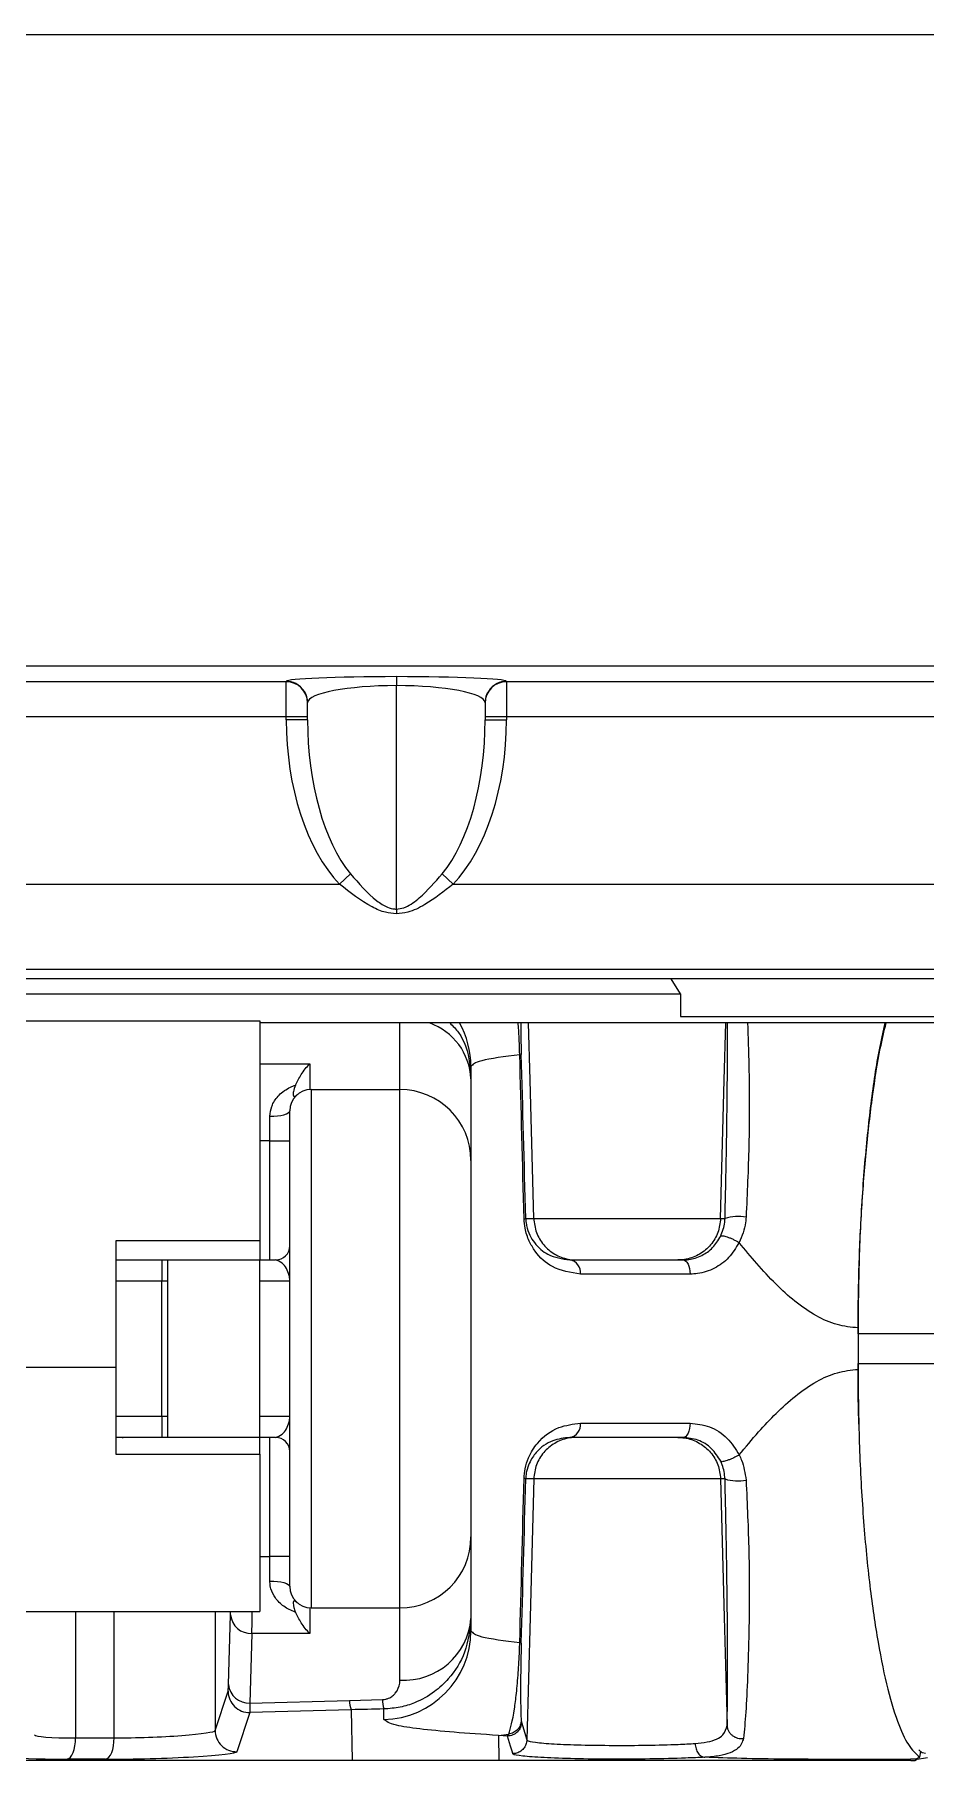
# Model space of a CAD drawing. Header units: millimetres. Extents: x 12 to 854, y 4 to 555.
# Drawn here: x 174.33 to 184.95, y 369.16 to 389.74 of the extents above; entities that cross this region are included whole.
import ezdxf

# ---------------------------------------------------------------- set-up
doc = ezdxf.new("R2010")
doc.units = ezdxf.units.MM

msp = doc.modelspace()

# ---------------------------------------------------------------- linework, layer by layer
at = {"color": 7, "linetype": 'Continuous', "lineweight": 25}
for p, q in [((155.863, 389.743), (246.287, 389.743)), ((245.525, 382.212), (156.625, 382.212)), ((156.921, 382.029), (177.326, 382.029)), ((177.326, 382.024), (177.326, 382.029)), ((177.326, 381.606), (177.326, 382.024)), ((178.638, 382.086), (178.638, 381.978)), ((179.95, 382.029), (199.762, 382.029)), ((179.95, 382.029), (179.95, 382.024)), ((179.95, 382.024), (179.95, 381.606)), ((178.638, 379.314), (178.638, 381.978)), ((177.326, 381.606), (156.921, 381.606)), ((177.58, 381.606), (177.326, 381.606)), ((177.326, 381.569), (177.326, 381.606)), ((177.58, 381.777), (177.58, 381.773)), ((177.58, 381.569), (177.58, 381.773)), ((179.696, 381.773), (179.696, 381.777)), ((179.696, 381.773), (179.696, 381.569)), ((179.95, 381.606), (179.696, 381.606)), ((199.762, 381.606), (179.95, 381.606)), ((179.95, 381.606), (179.95, 381.569)), ((177.58, 381.569), (177.326, 381.569)), ((179.696, 381.569), (179.95, 381.569)), ((178.091, 379.735), (177.96, 379.61)), ((179.185, 379.735), (179.316, 379.61)), ((156.921, 379.61), (177.96, 379.61)), ((179.316, 379.61), (200.397, 379.61)), ((178.638, 379.314), (178.638, 379.257)), ((245.228, 378.595), (156.921, 378.595)), ((241.573, 378.481), (160.576, 378.481)), ((160.647, 378.305), (182.025, 378.305)), ((182.025, 378.305), (181.914, 378.481)), ((182.025, 378.305), (182.025, 378.031)), ((174.108, 377.981), (177.012, 377.981)), ((177.012, 377.981), (177.012, 375.356)), ((225.137, 377.956), (177.012, 377.956)), ((182.025, 378.031), (220.125, 378.031)), ((177.605, 377.468), (177.605, 377.162)), ((179.527, 377.436), (179.527, 377.29)), ((179.527, 377.29), (179.527, 376.315)), ((177.622, 377.162), (177.622, 370.981)), ((177.622, 377.162), (178.68, 377.162)), ((178.68, 370.981), (178.68, 377.162)), ((177.368, 371.235), (177.368, 376.908)), ((177.131, 376.551), (177.131, 376.843)), ((177.131, 375.13), (177.131, 376.551)), ((177.131, 376.551), (177.368, 376.551)), ((179.527, 376.315), (179.527, 371.828)), ((180.18, 375.625), (180.276, 375.625)), ((180.276, 375.625), (182.503, 375.625)), ((182.503, 375.625), (182.556, 375.625)), ((177.012, 375.356), (175.294, 375.356)), ((175.294, 375.356), (175.294, 373.853)), ((177.012, 375.356), (177.012, 375.13)), ((175.294, 375.13), (175.912, 375.13)), ((175.844, 375.13), (175.844, 374.876)), ((175.912, 375.13), (177.012, 375.13)), ((175.912, 375.13), (175.912, 373.013)), ((177.012, 375.13), (177.199, 375.13)), ((177.012, 373.013), (177.012, 375.13)), ((180.706, 375.13), (182.054, 375.13)), ((175.844, 373.267), (175.844, 374.876)), ((182.14, 374.961), (180.833, 374.961)), ((184.141, 374.319), (184.141, 373.825)), ((184.141, 374.249), (184.141, 373.895)), ((174.108, 373.853), (175.294, 373.853)), ((175.294, 373.853), (175.294, 372.813)), ((175.844, 373.267), (175.844, 373.013)), ((180.833, 373.183), (182.14, 373.183)), ((175.844, 373.013), (175.294, 373.013)), ((175.912, 373.012), (175.294, 373.012)), ((175.912, 373.013), (175.844, 373.013)), ((177.012, 373.013), (175.912, 373.013)), ((175.912, 373.013), (175.912, 373.012)), ((177.199, 373.013), (177.012, 373.013)), ((177.012, 372.813), (177.012, 373.013)), ((177.131, 371.592), (177.131, 373.013)), ((182.054, 373.013), (180.706, 373.013)), ((175.294, 372.813), (177.012, 372.813)), ((177.012, 372.813), (177.012, 370.939)), ((180.276, 372.519), (180.18, 372.519)), ((182.503, 372.519), (180.276, 372.519)), ((182.556, 372.519), (182.503, 372.519)), ((179.527, 371.828), (179.527, 370.854)), ((177.368, 371.592), (177.131, 371.592)), ((177.131, 371.301), (177.131, 371.592)), ((174.108, 370.939), (177.012, 370.939)), ((176.637, 370.066), (176.662, 370.896)), ((177.605, 370.982), (177.605, 370.676)), ((177.622, 370.981), (178.68, 370.981)), ((178.68, 370.12), (178.68, 370.981)), ((176.916, 370.676), (176.891, 369.846)), ((177.605, 370.676), (176.916, 370.676)), ((179.527, 370.854), (179.527, 370.708)), ((176.478, 369.52), (176.632, 369.987)), ((176.891, 369.846), (178.078, 369.878)), ((178.078, 369.878), (178.473, 369.887)), ((176.893, 369.733), (176.738, 369.266)), ((178.099, 369.766), (176.893, 369.733)), ((178.099, 369.766), (178.113, 369.161)), ((178.489, 369.651), (178.489, 369.775)), ((179.857, 369.46), (179.977, 369.476)), ((179.857, 369.46), (179.858, 369.161)), ((179.962, 369.452), (179.857, 369.46)), ((180.126, 369.638), (180.13, 369.617)), ((180.13, 369.617), (180.194, 369.407)), ((174.814, 369.43), (175.274, 369.43)), ((180.194, 369.407), (180.194, 369.407)), ((184.906, 369.252), (184.866, 369.288)), ((184.877, 369.199), (184.889, 369.267)), ((184.909, 369.252), (184.906, 369.252)), ((184.945, 369.245), (184.909, 369.252)), ((178.113, 369.161), (160.836, 369.161)), ((175.173, 369.177), (174.713, 369.177)), ((184.771, 369.161), (179.858, 369.161)), ((184.968, 369.194), (184.821, 369.17))]:
    msp.add_line(p, q, dxfattribs=at)
at = {"color": 8, "linetype": 'Continuous', "lineweight": 25}
for p, q in [((178.68, 377.162), (178.68, 377.956)), ((177.012, 377.468), (177.605, 377.468)), ((177.131, 376.551), (177.012, 376.551)), ((175.844, 374.876), (175.294, 374.876)), ((175.912, 374.876), (175.844, 374.876)), ((177.368, 374.876), (177.012, 374.876)), ((175.294, 373.267), (175.844, 373.267)), ((175.844, 373.267), (175.912, 373.267)), ((177.012, 373.267), (177.368, 373.267)), ((175.37, 373.012), (175.381, 373.013)), ((177.012, 371.592), (177.131, 371.592)), ((174.814, 370.939), (174.814, 369.43)), ((175.274, 369.43), (175.274, 370.939)), ((176.478, 370.939), (176.478, 369.52))]:
    msp.add_line(p, q, dxfattribs=at)
at = {"color": 7, "linetype": 'Continuous', "lineweight": 25, "flags": 128}
for points in [[(180.276, 375.625), (180.233, 377.275), (180.215, 377.956)], [(177.131, 376.843), (177.177, 376.844), (177.222, 376.848), (177.263, 376.854), (177.298, 376.862), (177.328, 376.872), (177.35, 376.883), (177.363, 376.895), (177.368, 376.908)], [(182.054, 375.13), (182.071, 375.127), (182.087, 375.117), (182.102, 375.102), (182.115, 375.08), (182.125, 375.055), (182.133, 375.026), (182.138, 374.994), (182.14, 374.961)], [(182.14, 373.183), (182.138, 373.15), (182.133, 373.118), (182.125, 373.089), (182.115, 373.063), (182.102, 373.042), (182.087, 373.026), (182.071, 373.017), (182.054, 373.013)], [(180.276, 372.519), (180.233, 370.869), (180.194, 369.407)], [(182.503, 372.519), (182.546, 370.869), (182.58, 369.581)], [(177.131, 371.301), (177.177, 371.3), (177.222, 371.296), (177.263, 371.29), (177.298, 371.282), (177.328, 371.272), (177.35, 371.26), (177.363, 371.248), (177.368, 371.235)], [(180.026, 369.242), (180.021, 369.26), (179.999, 369.331), (179.961, 369.452)], [(174.713, 369.177), (174.733, 369.184), (174.752, 369.2), (174.769, 369.224), (174.785, 369.256), (174.797, 369.294), (174.806, 369.336), (174.812, 369.382), (174.814, 369.43)], [(175.173, 369.177), (175.193, 369.184), (175.212, 369.2), (175.229, 369.224), (175.245, 369.256), (175.257, 369.294), (175.266, 369.336), (175.272, 369.382), (175.274, 369.43)]]:
    msp.add_lwpolyline(points, dxfattribs=at)
at = {"color": 8, "linetype": 'Continuous', "lineweight": 25, "flags": 128}
msp.add_lwpolyline([(182.503, 375.625), (182.546, 377.275), (182.564, 377.956)], dxfattribs=at)
at = {"color": 7, "linetype": 'Continuous', "lineweight": 25}
for centre, radius, start, end in [((177.326, 381.775), 0.254, 63.5843, 89.9808), ((177.327, 381.772), 0.252, 0.3502, 90.3459), ((179.949, 381.772), 0.252, 89.6541, 179.6498), ((179.95, 381.775), 0.254, 90.0192, 116.1077), ((180.109, 377.618), 0.0415, 270.1818, 296.7155), ((177.622, 376.908), 0.254, 90, 180), ((178.68, 376.315), 0.847, 0, 90), ((180.16, 375.669), 0.0485, 270.0936, 294.6837), ((182.711, 375.141), 0.508, 79.1037, 107.8156), ((177.199, 375.299), 0.169, 270, 0), ((180.681, 374.979), 0.153, 353.1203, 80.8481), ((180.681, 373.164), 0.153, 279.1519, 6.8797), ((177.199, 372.844), 0.169, 0, 90), ((180.16, 372.475), 0.0485, 65.3163, 89.9064), ((182.711, 373.005), 0.511, 252.3142, 280.8217), ((178.68, 371.828), 0.847, 270, 0), ((177.622, 371.235), 0.254, 180, 270), ((176.903, 370.917), 0.241, 184.9804, 273.2242), ((178.469, 370.708), 1.058, 271.0721, 359.9617), ((178.733, 370.915), 0.796, 266.1887, 355.5981), ((180.109, 370.525), 0.0415, 63.2845, 89.8182), ((176.878, 370.087), 0.241, 184.9804, 273.2242), ((176.887, 369.987), 0.254, 180.0983, 271.3702), ((178.454, 369.889), 0.376, 181.7355, 199.1667), ((178.936, 369.898), 0.464, 181.31, 195.3475), ((176.732, 369.52), 0.254, 180.0983, 271.3702)]:
    msp.add_arc(centre, radius, start, end, dxfattribs=at)
at = {"color": 8, "linetype": 'Continuous', "lineweight": 25}
for centre, radius, start, end in [((177.326, 381.775), 0.254, 0.4195, 63.5937), ((179.95, 381.775), 0.254, 116.0982, 179.5804), ((178.789, 377.259), 0.738, 2.3647, 70.6489), ((178.471, 377.436), 1.056, 0.0024, 29.5294)]:
    msp.add_arc(centre, radius, start, end, dxfattribs=at)
at = {"color": 7, "linetype": 'Continuous', "lineweight": 25}
for centre, major_axis, ratio, start_param, end_param in [((178.638, 382.028), (1.312, 0), 0.043704, 1.570796, 3.129755), ((178.638, 382.028), (1.312, 0), 0.043704, 0.011838, 1.570796), ((178.638, 381.775), (1.058, 0), 0.191884, 1.570796, 3.129755), ((178.638, 381.775), (1.058, 0), 0.191884, 0.011838, 1.570796), ((178.638, 381.569), (0, -2.287), 0.57371, 4.712389, 5.740354), ((178.638, 381.569), (0, 2.142), 0.494149, 1.570796, 2.598761), ((178.638, 381.569), (0, 2.142), 0.494149, 3.684424, 4.712389), ((178.638, 381.569), (0, 2.287), 0.57371, 3.684424, 4.712389), ((184.819, 190.331), (-5.291, 208.547), 0.000443, 5.806395, 5.82726), ((184.988, 190.335), (-5.46, 208.547), 0.000457, 5.806394, 5.82726), ((184.819, 557.813), (5.291, 208.547), 0.000443, 3.597518, 3.618383), ((184.988, 557.808), (5.46, 208.547), 0.000457, 3.597518, 3.618384), ((176.632, 370.579), (0, 0.593), 0.017482, 3.19448, 3.666287), ((176.886, 370.579), (-0.007, 0.847), 0.001704, 2.617401, 3.089208), ((175.172, 369.494), (0.847, 0.027), 0.068081, 3.156872, 4.273883), ((175.632, 369.494), (0.847, 0.027), 0.068081, 4.273883, 6.263558), ((175.638, 369.24), (1.101, 0.027), 0.052392, 4.274772, 6.264448), ((175.178, 369.24), (1.101, 0.027), 0.052392, 3.157762, 4.274772)]:
    msp.add_ellipse(centre, major_axis=major_axis, ratio=ratio, start_param=start_param, end_param=end_param, dxfattribs=at)
at = {"color": 8, "linetype": 'Continuous', "lineweight": 25}
for centre, major_axis, ratio, end_param in [((176.655, 371.592), (0, 0.804), 0.017455, 3.764299), ((176.909, 371.592), (0, 1.058), 0.013266, 4.047019)]:
    msp.add_ellipse(centre, major_axis=major_axis, ratio=ratio, start_param=3.665191, end_param=end_param, dxfattribs=at)
at = {"color": 7, "linetype": 'Continuous', "lineweight": 25}
for points, knots in [([(178.091, 379.735), (178.19, 379.62), (178.321, 379.466), (178.511, 379.339), (178.595, 379.315), (178.631, 379.314), (178.638, 379.314)], [0, 0, 0, 0, 0.638342, 0.849511, 0.969987, 1, 1, 1, 1]), ([(178.638, 379.314), (178.668, 379.317), (178.706, 379.321), (178.802, 379.36), (178.968, 379.483), (179.098, 379.634), (179.185, 379.735)], [0, 0, 0, 0, 0.125085, 0.158297, 0.4378, 1, 1, 1, 1]), ([(178.638, 379.257), (178.594, 379.261), (178.493, 379.27), (178.256, 379.378), (178.085, 379.512), (177.96, 379.61)], [0, 0, 0, 0, 0.168032, 0.387067, 1, 1, 1, 1]), ([(179.316, 379.61), (179.206, 379.525), (179.038, 379.393), (178.804, 379.273), (178.684, 379.261), (178.638, 379.257)], [0, 0, 0, 0, 0.537256, 0.82345, 1, 1, 1, 1]), ([(179.276, 377.956), (179.312, 377.919), (179.44, 377.789), (179.511, 377.544), (179.523, 377.353), (179.527, 377.29)], [0, 0, 0, 0, 0.207111, 0.734986, 1, 1, 1, 1]), ([(184.141, 374.249), (184.143, 374.504), (184.148, 375.014), (184.183, 375.757), (184.238, 376.456), (184.313, 377.096), (184.392, 377.607), (184.452, 377.858), (184.476, 377.956)], [0, 0, 0, 0, 0.176248, 0.352518, 0.528533, 0.704578, 0.885347, 1, 1, 1, 1]), ([(184.459, 377.956), (184.427, 377.808), (184.356, 377.475), (184.268, 376.821), (184.196, 376.042), (184.15, 375.198), (184.144, 374.611), (184.141, 374.319)], [0, 0, 0, 0, 0.167202, 0.375909, 0.583213, 0.792201, 1, 1, 1, 1]), ([(177.435, 377.214), (177.457, 377.257), (177.508, 377.356), (177.57, 377.431), (177.604, 377.467), (177.605, 377.468)], [0, 0, 0, 0, 0.43547, 0.991205, 1, 1, 1, 1]), ([(180.109, 377.577), (179.93, 377.554), (179.596, 377.511), (179.549, 377.46), (179.527, 377.436)], [0, 0, 0, 0, 0.532917, 1, 1, 1, 1]), ([(177.131, 376.843), (177.135, 376.883), (177.14, 376.93), (177.175, 377.016), (177.239, 377.106), (177.342, 377.179), (177.415, 377.206), (177.435, 377.214)], [0, 0, 0, 0, 0.229379, 0.271484, 0.55263, 0.879318, 1, 1, 1, 1]), ([(177.435, 377.214), (177.426, 377.187), (177.409, 377.14), (177.408, 377.097), (177.413, 377.08), (177.42, 377.077), (177.428, 377.08), (177.44, 377.088), (177.452, 377.098), (177.461, 377.105), (177.465, 377.108)], [0, 0, 0, 0, 0.345401, 0.609437, 0.741471, 0.792857, 0.844793, 0.889953, 0.952144, 1, 1, 1, 1]), ([(180.833, 374.961), (180.717, 374.979), (180.511, 375.011), (180.32, 375.182), (180.219, 375.35), (180.171, 375.484), (180.163, 375.583), (180.16, 375.62)], [0, 0, 0, 0, 0.379323, 0.668482, 0.794201, 0.922187, 1, 1, 1, 1]), ([(180.18, 375.625), (180.182, 375.6), (180.184, 375.571), (180.198, 375.5), (180.228, 375.419), (180.308, 375.294), (180.456, 375.167), (180.615, 375.144), (180.706, 375.13)], [0, 0, 0, 0, 0.057053, 0.065986, 0.183263, 0.306873, 0.604228, 1, 1, 1, 1]), ([(180.276, 375.625), (180.283, 375.568), (180.297, 375.454), (180.389, 375.304), (180.521, 375.192), (180.656, 375.141), (180.746, 375.13), (180.779, 375.13), (180.784, 375.13)], [0, 0, 0, 0, 0.21829, 0.43658, 0.654876, 0.873187, 0.981284, 1, 1, 1, 1]), ([(182.503, 375.625), (182.496, 375.568), (182.482, 375.454), (182.39, 375.304), (182.258, 375.192), (182.124, 375.141), (182.034, 375.13), (182.001, 375.13), (181.995, 375.13)], [0, 0, 0, 0, 0.2182979, 0.4365958, 0.6548969, 0.8732061, 0.9782798, 1, 1, 1, 1]), ([(182.504, 375.414), (182.525, 375.468), (182.552, 375.536), (182.555, 375.609), (182.556, 375.625)], [0, 0, 0, 0, 0.788835, 1, 1, 1, 1]), ([(182.807, 375.64), (182.805, 375.618), (182.796, 375.514), (182.762, 375.412), (182.723, 375.339), (182.723, 375.339)], [0, 0, 0, 0, 0.208261, 0.999937, 1, 1, 1, 1]), ([(182.054, 375.13), (182.077, 375.131), (182.152, 375.134), (182.276, 375.174), (182.414, 375.267), (182.475, 375.365), (182.504, 375.414)], [0, 0, 0, 0, 0.1357814, 0.4425092, 0.7242636, 1, 1, 1, 1]), ([(182.723, 375.339), (182.685, 375.275), (182.609, 375.147), (182.43, 375.02), (182.268, 374.966), (182.17, 374.962), (182.14, 374.961)], [0, 0, 0, 0, 0.287012, 0.570468, 0.869607, 1, 1, 1, 1]), ([(184.141, 374.319), (184.057, 374.328), (183.883, 374.346), (183.533, 374.507), (183.134, 374.843), (182.864, 375.169), (182.723, 375.339)], [0, 0, 0, 0, 0.1385954, 0.2872363, 0.6295287, 1, 1, 1, 1]), ([(177.368, 374.876), (177.368, 374.877), (177.368, 374.879), (177.367, 374.903), (177.357, 374.981), (177.298, 375.095), (177.226, 375.12), (177.199, 375.13)], [0, 0, 0, 0, 0.003785, 0.024954, 0.203571, 0.701904, 1, 1, 1, 1]), ([(186.176, 374.224), (185.889, 374.231), (185.308, 374.247), (184.618, 374.251), (184.23, 374.249), (184.141, 374.249)], [0, 0, 0, 0, 0.428171, 0.868834, 1, 1, 1, 1]), ([(182.724, 372.804), (182.8, 372.897), (182.941, 373.067), (183.233, 373.377), (183.537, 373.636), (183.885, 373.797), (184.058, 373.816), (184.141, 373.825)], [0, 0, 0, 0, 0.202571, 0.372735, 0.714804, 0.862673, 1, 1, 1, 1]), ([(184.141, 373.895), (184.23, 373.894), (184.61, 373.892), (185.299, 373.896), (185.881, 373.912), (186.176, 373.92)], [0, 0, 0, 0, 0.131166, 0.559334, 1, 1, 1, 1]), ([(184.152, 373.171), (184.152, 373.19), (184.141, 373.425), (184.141, 373.67), (184.141, 373.895)], [0, 0, 0, 0, 0.079391, 1, 1, 1, 1]), ([(184.141, 373.825), (184.144, 373.532), (184.15, 372.946), (184.196, 372.103), (184.267, 371.321), (184.363, 370.633), (184.478, 370.053), (184.606, 369.623), (184.74, 369.324), (184.831, 369.241), (184.877, 369.199)], [0, 0, 0, 0, 0.127745, 0.256248, 0.383841, 0.512364, 0.64022, 0.768315, 0.884387, 1, 1, 1, 1]), ([(177.199, 373.013), (177.226, 373.023), (177.298, 373.049), (177.357, 373.163), (177.367, 373.241), (177.368, 373.264), (177.368, 373.267), (177.368, 373.267)], [0, 0, 0, 0, 0.298096, 0.796429, 0.975046, 0.996215, 1, 1, 1, 1]), ([(180.16, 372.523), (180.163, 372.563), (180.171, 372.654), (180.222, 372.806), (180.345, 372.995), (180.551, 373.148), (180.744, 373.172), (180.833, 373.183)], [0, 0, 0, 0, 0.08215, 0.189528, 0.374168, 0.71324, 1, 1, 1, 1]), ([(182.14, 373.183), (182.218, 373.174), (182.374, 373.157), (182.591, 373.021), (182.681, 372.874), (182.724, 372.804)], [0, 0, 0, 0, 0.338966, 0.681537, 1, 1, 1, 1]), ([(180.706, 373.013), (180.636, 373.005), (180.486, 372.987), (180.328, 372.875), (180.231, 372.736), (180.192, 372.625), (180.182, 372.556), (180.181, 372.525), (180.18, 372.519)], [0, 0, 0, 0, 0.298893, 0.64988, 0.832088, 0.930103, 0.984723, 1, 1, 1, 1]), ([(180.784, 373.013), (180.779, 373.013), (180.746, 373.013), (180.656, 373.003), (180.521, 372.951), (180.389, 372.839), (180.297, 372.69), (180.283, 372.576), (180.276, 372.519)], [0, 0, 0, 0, 0.018716, 0.126813, 0.345124, 0.56342, 0.78171, 1, 1, 1, 1]), ([(181.995, 373.013), (182.001, 373.013), (182.034, 373.013), (182.124, 373.003), (182.258, 372.951), (182.39, 372.839), (182.482, 372.69), (182.496, 372.576), (182.503, 372.519)], [0, 0, 0, 0, 0.02172, 0.126794, 0.345103, 0.563404, 0.781702, 1, 1, 1, 1]), ([(182.505, 372.729), (182.471, 372.782), (182.399, 372.895), (182.232, 372.995), (182.114, 373.007), (182.054, 373.013)], [0, 0, 0, 0, 0.306437, 0.64936, 1, 1, 1, 1]), ([(182.724, 372.804), (182.712, 372.797), (182.69, 372.785), (182.653, 372.767), (182.616, 372.751), (182.582, 372.738), (182.552, 372.729), (182.528, 372.724), (182.511, 372.724), (182.507, 372.727), (182.505, 372.729)], [0, 0, 0, 0, 0.125, 0.25, 0.375, 0.5, 0.625, 0.75, 0.875, 1, 1, 1, 1]), ([(182.724, 372.804), (182.724, 372.804), (182.734, 372.784), (182.779, 372.69), (182.794, 372.586), (182.807, 372.504)], [0, 0, 0, 0, 0.0000628, 0.2125223, 1, 1, 1, 1]), ([(182.556, 372.519), (182.549, 372.577), (182.541, 372.65), (182.511, 372.715), (182.505, 372.729)], [0, 0, 0, 0, 0.790651, 1, 1, 1, 1]), ([(182.58, 369.58), (182.582, 369.673), (182.586, 369.856), (182.588, 370.273), (182.585, 370.854), (182.576, 371.598), (182.562, 372.242), (182.556, 372.519)], [0, 0, 0, 0, 0.185635, 0.368748, 0.551672, 0.807713, 1, 1, 1, 1]), ([(182.807, 372.504), (182.82, 372.214), (182.85, 371.542), (182.844, 370.76), (182.826, 370.15), (182.804, 369.713), (182.786, 369.522), (182.777, 369.425)], [0, 0, 0, 0, 0.195314, 0.451997, 0.633761, 0.815687, 1, 1, 1, 1]), ([(177.435, 370.93), (177.434, 370.93), (177.384, 370.947), (177.294, 370.993), (177.195, 371.09), (177.15, 371.18), (177.133, 371.25), (177.132, 371.281), (177.131, 371.301)], [0, 0, 0, 0, 0.003404, 0.298963, 0.581958, 0.820777, 0.888421, 1, 1, 1, 1]), ([(177.465, 371.036), (177.46, 371.04), (177.449, 371.048), (177.436, 371.059), (177.426, 371.064), (177.419, 371.066), (177.412, 371.062), (177.408, 371.039), (177.411, 370.994), (177.428, 370.949), (177.435, 370.93)], [0, 0, 0, 0, 0.0627549, 0.1261393, 0.1684077, 0.2106062, 0.2797781, 0.4239064, 0.7468766, 1, 1, 1, 1]), ([(177.605, 370.676), (177.604, 370.676), (177.57, 370.713), (177.508, 370.788), (177.457, 370.886), (177.435, 370.93)], [0, 0, 0, 0, 0.008795, 0.56453, 1, 1, 1, 1]), ([(179.527, 370.854), (179.512, 370.717), (179.484, 370.457), (179.3, 370.164), (179.087, 369.966), (178.888, 369.855), (178.681, 369.789), (178.555, 369.78), (178.489, 369.775)], [0, 0, 0, 0, 0.253268, 0.480969, 0.616521, 0.777731, 0.88399, 1, 1, 1, 1]), ([(179.527, 370.708), (179.549, 370.684), (179.596, 370.632), (179.93, 370.589), (180.109, 370.567)], [0, 0, 0, 0, 0.467083, 1, 1, 1, 1]), ([(179.977, 369.476), (180, 369.551), (180.032, 369.653), (180.07, 369.958), (180.089, 370.167), (180.103, 370.381), (180.107, 370.505), (180.109, 370.567)], [0, 0, 0, 0, 0.467866, 0.633945, 0.805377, 0.903815, 1, 1, 1, 1]), ([(180.127, 370.562), (180.126, 370.51), (180.123, 370.404), (180.12, 370.222), (180.119, 370.047), (180.119, 369.789), (180.123, 369.702), (180.126, 369.638)], [0, 0, 0, 0, 0.088821, 0.182358, 0.351799, 0.520319, 1, 1, 1, 1]), ([(178.473, 369.887), (178.486, 369.888), (178.513, 369.891), (178.556, 369.906), (178.595, 369.931), (178.652, 369.99), (178.677, 370.055), (178.68, 370.108), (178.68, 370.12)], [0, 0, 0, 0, 0.07389, 0.149306, 0.285039, 0.419988, 0.864584, 1, 1, 1, 1]), ([(178.489, 369.775), (178.359, 369.772), (178.229, 369.769), (178.099, 369.766), (178.099, 369.766)], [0, 0, 0, 0, 0.999949, 1, 1, 1, 1]), ([(179.857, 369.46), (179.857, 369.46), (179.662, 369.472), (179.305, 369.497), (178.899, 369.537), (178.566, 369.587), (178.518, 369.627), (178.489, 369.651)], [0, 0, 0, 0, 0.000005, 0.221754, 0.446487, 0.671227, 1, 1, 1, 1]), ([(179.961, 369.452), (179.961, 369.452), (179.967, 369.457), (179.972, 369.464), (179.977, 369.476), (179.977, 369.476)], [0, 0, 0, 0, 0.0000808, 0.9999192, 1, 1, 1, 1]), ([(182.2, 369.364), (182.249, 369.369), (182.396, 369.383), (182.551, 369.455), (182.571, 369.541), (182.58, 369.581)], [0, 0, 0, 0, 0.211052, 0.62911, 1, 1, 1, 1]), ([(180.194, 369.407), (180.192, 369.388), (180.187, 369.35), (180.157, 369.3), (180.113, 369.263), (180.07, 369.247), (180.04, 369.243), (180.029, 369.243), (180.026, 369.242)], [0, 0, 0, 0, 0.219037, 0.438073, 0.657117, 0.876174, 0.960113, 1, 1, 1, 1]), ([(182.315, 369.199), (182.241, 369.196), (182.048, 369.187), (181.663, 369.178), (181.198, 369.175), (180.753, 369.18), (180.379, 369.194), (180.121, 369.213), (180.031, 369.23), (180.027, 369.24), (180.026, 369.242)], [0, 0, 0, 0, 0.090547, 0.235597, 0.380673, 0.525889, 0.671301, 0.816878, 0.962517, 1, 1, 1, 1]), ([(180.194, 369.407), (180.195, 369.405), (180.199, 369.395), (180.278, 369.377), (180.504, 369.358), (180.831, 369.345), (181.221, 369.34), (181.629, 369.342), (181.966, 369.351), (182.135, 369.36), (182.2, 369.364)], [0, 0, 0, 0, 0.03809, 0.183654, 0.329149, 0.474468, 0.619582, 0.764554, 0.909507, 1, 1, 1, 1]), ([(182.777, 369.425), (182.763, 369.383), (182.733, 369.293), (182.544, 369.221), (182.377, 369.202), (182.315, 369.199), (182.315, 369.199)], [0, 0, 0, 0, 0.365798, 0.786406, 0.999983, 1, 1, 1, 1]), ([(179.858, 369.161), (179.557, 369.161), (178.955, 369.161), (178.394, 369.161), (178.113, 369.161)], [0, 0, 0, 0, 0.499979, 1, 1, 1, 1]), ([(184.831, 369.175), (184.495, 369.174), (183.972, 369.173), (183.267, 369.176), (182.752, 369.184), (182.457, 369.194), (182.315, 369.199)], [0, 0, 0, 0, 0.381336, 0.591287, 0.802494, 1, 1, 1, 1]), ([(184.771, 369.161), (184.778, 369.161), (184.79, 369.161), (184.807, 369.162), (184.82, 369.162), (184.833, 369.164), (184.84, 369.168), (184.835, 369.172), (184.831, 369.175)], [0, 0, 0, 0, 0.068522, 0.122327, 0.176304, 0.244985, 0.409515, 1, 1, 1, 1]), ([(184.831, 369.175), (184.837, 369.181), (184.843, 369.187), (184.873, 369.198), (184.877, 369.199)], [0, 0, 0, 0, 0.881808, 1, 1, 1, 1])]:
    msp.add_open_spline(points, degree=3, knots=knots, dxfattribs=at)
at = {"color": 8, "linetype": 'Continuous', "lineweight": 25}
for points, knots in [([(180.109, 377.577), (180.107, 377.633), (180.103, 377.759), (180.096, 377.892), (180.09, 377.95), (180.09, 377.956)], [0, 0, 0, 0, 0.422528, 0.940422, 1, 1, 1, 1]), ([(180.12, 377.956), (180.121, 377.934), (180.121, 377.87), (180.123, 377.738), (180.126, 377.629), (180.127, 377.581)], [0, 0, 0, 0, 0.235527, 0.661948, 1, 1, 1, 1]), ([(182.556, 375.625), (182.562, 375.9), (182.576, 376.545), (182.584, 377.279), (182.587, 377.756), (182.587, 377.923), (182.587, 377.956)], [0, 0, 0, 0, 0.2825146, 0.6606395, 0.9317556, 1, 1, 1, 1]), ([(182.825, 377.956), (182.831, 377.79), (182.844, 377.38), (182.85, 376.597), (182.82, 375.928), (182.807, 375.64)], [0, 0, 0, 0, 0.280649, 0.690047, 1, 1, 1, 1])]:
    msp.add_open_spline(points, degree=3, knots=knots, dxfattribs=at)
at = {"color": 7, "linetype": 'Continuous', "lineweight": 25}
for points in [[(182.504, 375.414), (182.507, 375.415), (182.511, 375.419), (182.528, 375.418), (182.552, 375.414), (182.582, 375.405), (182.616, 375.392), (182.652, 375.376), (182.689, 375.358), (182.712, 375.345), (182.723, 375.339)], [(180.13, 369.617), (180.127, 369.595), (180.121, 369.552), (180.082, 369.498), (180.027, 369.46), (179.983, 369.455), (179.961, 369.452)], [(180.126, 369.638), (180.124, 369.619), (180.119, 369.579), (180.085, 369.528), (180.036, 369.49), (179.997, 369.481), (179.977, 369.476)], [(182.58, 369.58), (182.581, 369.569), (182.583, 369.546), (182.596, 369.513), (182.616, 369.484), (182.641, 369.459), (182.671, 369.44), (182.705, 369.427), (182.741, 369.422), (182.765, 369.424), (182.777, 369.425)], [(182.2, 369.364), (182.202, 369.343), (182.207, 369.3), (182.234, 369.247), (182.271, 369.208), (182.3, 369.202), (182.315, 369.199)]]:
    msp.add_open_spline(points, degree=3, dxfattribs=at)

doc.saveas('drawing.dxf')
